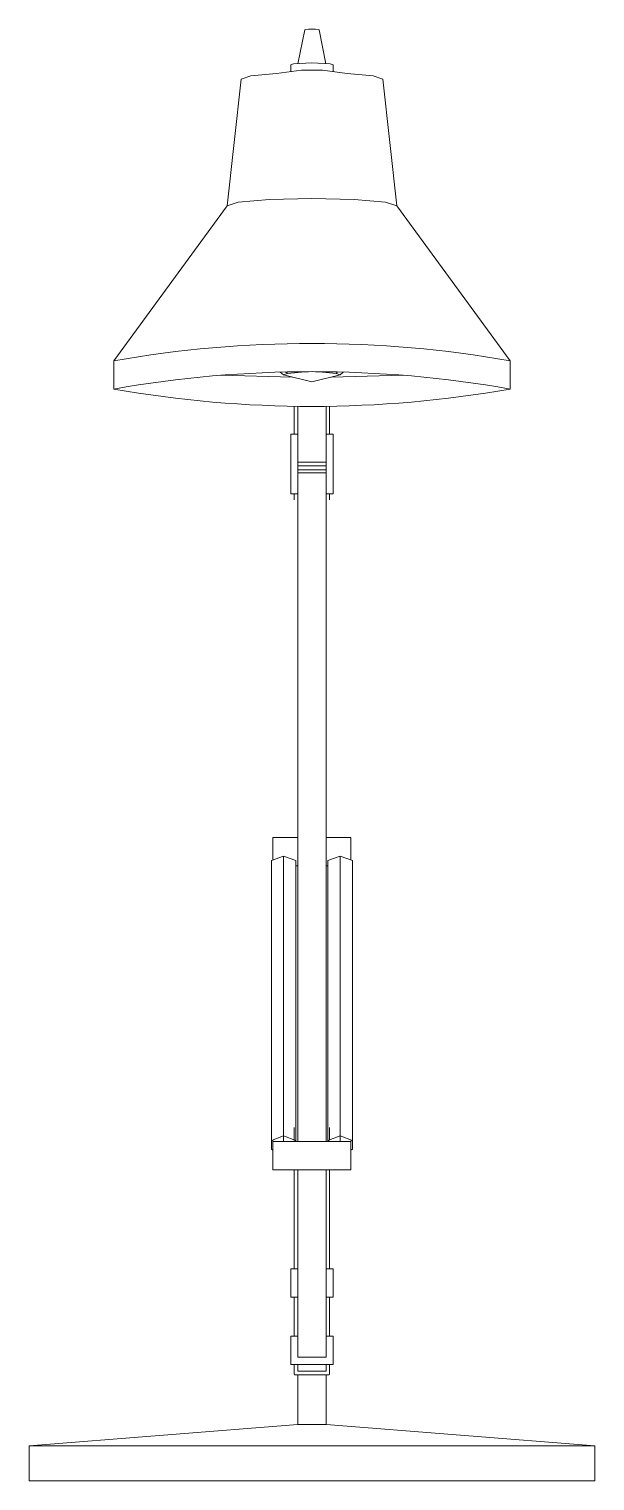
# Model space of a CAD drawing. Header units: millimetres. Extents: x -100 to 100, y 0 to 516.
import ezdxf

# ---------------------------------------------------------------- set-up
doc = ezdxf.new("R2010")
doc.units = ezdxf.units.MM
doc.layers.add('ceco.net 178', color=7, linetype='Continuous', lineweight=5)

msp = doc.modelspace()

# ---------------------------------------------------------------- linework, layer by layer
at = {"layer": 'ceco.net 178', "lineweight": 9}
for p, q in [((-1.26, 515.54), (-2.25, 515.42)), ((-1.26, 515.54), (1.26, 515.54)), ((1.26, 515.54), (2.16, 515.42)), ((-5.04, 503.21), (-2.52, 515.3)), ((-2.52, 515.3), (-2.25, 515.42)), ((2.16, 515.42), (2.52, 515.3)), ((2.52, 515.3), (4.95, 503.21)), ((-12.59, 499.71), (-3.78, 500.91)), ((-6.56, 503.13), (-7.55, 502.83)), ((-7.55, 502.83), (-7.55, 500.39)), ((0, 503.49), (-6.56, 503.13)), ((-3.78, 500.91), (0, 500.97)), ((6.47, 503.13), (0, 503.49)), ((0, 500.97), (3.78, 500.91)), ((3.78, 500.91), (12.5, 499.71)), ((6.47, 503.13), (7.46, 502.83)), ((7.46, 502.83), (7.46, 500.4)), ((-25.18, 497.79), (-30.13, 452.77)), ((-21.76, 498.93), (-25.18, 497.79)), ((-21.76, 498.93), (-12.59, 499.71)), ((21.67, 498.93), (12.5, 499.71)), ((25.09, 497.79), (21.67, 498.93)), ((30.13, 452.77), (25.09, 497.79)), ((-30.13, 452.77), (-26.17, 454.08)), ((-15.11, 455.04), (-26.17, 454.08)), ((-15.11, 455.04), (0, 455.4)), ((0, 455.4), (15.02, 455.04)), ((15.02, 455.04), (26.08, 454.08)), ((26.08, 454.08), (30.13, 452.77)), ((-30.13, 452.77), (-70.32, 397.73)), ((70.32, 397.73), (30.13, 452.77)), ((-70.32, 387.72), (-70.32, 397.73)), ((70.32, 387.72), (70.32, 397.73)), ((-6.9, 391.96), (-32.34, 392.59)), ((-10.07, 392.75), (-11.25, 393.73)), ((-8.72, 393.17), (-10.07, 392.75)), ((0, 390.23), (-10.07, 392.75)), ((-8.72, 393.17), (-9.41, 393.78)), ((-8.72, 393.17), (-5.04, 393.53)), ((9.98, 392.75), (0, 390.23)), ((5.04, 393.53), (5.04, 393.53)), ((5.04, 393.53), (8.63, 393.17)), ((32.34, 392.59), (6.85, 391.96)), ((8.63, 393.17), (9.1, 393.79)), ((8.63, 393.17), (9.98, 392.75)), ((9.98, 392.75), (11.02, 393.74)), ((-6.3, 381.59), (-6.3, 371.65)), ((-5.04, 381.57), (-5.04, 120.51)), ((5.04, 120.51), (5.04, 381.57)), ((6.21, 381.59), (6.21, 371.65)), ((-7.55, 350.49), (-7.55, 371.65)), ((-5.04, 371.65), (-7.55, 371.65)), ((-5.04, 371.47), (-5.04, 371.65)), ((5.04, 371.47), (5.04, 371.65)), ((5.04, 371.65), (7.46, 371.65)), ((7.46, 350.49), (7.46, 371.65)), ((-7.55, 361.76), (-7.55, 361.58)), ((5.04, 361.76), (-5.04, 361.76)), ((7.46, 361.58), (7.46, 361.76)), ((-5.04, 360.5), (-5.04, 360.32)), ((5.04, 360.44), (-5.04, 360.44)), ((-5.04, 359.06), (5.04, 359.06)), ((5.04, 357.98), (-5.04, 357.98)), ((7.46, 360.32), (7.46, 360.5)), ((-7.55, 350.67), (-7.55, 350.49)), ((5.04, 350.49), (5.04, 350.67)), ((-7.55, 350.49), (-5.04, 350.49)), ((-6.3, 350.49), (-6.3, 348.39)), ((7.46, 350.49), (5.04, 350.49)), ((6.21, 350.49), (6.21, 348.39)), ((-13.85, 220.45), (-13.85, 228.48)), ((-13.85, 228.48), (-5.04, 228.48)), ((-5.04, 228.48), (-5.04, 228.3)), ((13.76, 228.48), (5.04, 228.48)), ((5.04, 228.48), (5.04, 228.3)), ((13.76, 220.45), (13.76, 228.48)), ((-10.07, 221.89), (-14.39, 220.27)), ((-5.76, 220.27), (-10.07, 221.89)), ((-10.07, 120.51), (-10.07, 221.89)), ((9.98, 221.89), (5.67, 220.27)), ((14.39, 220.27), (9.98, 221.89)), ((9.98, 221.89), (9.98, 120.51)), ((-14.39, 220.27), (-14.39, 117.69)), ((-5.76, 120.51), (-5.76, 220.27)), ((-5.76, 218.65), (-5.76, 218.47)), ((-5.76, 218.47), (-5.04, 218.47)), ((5.04, 218.47), (5.67, 218.47)), ((5.67, 220.27), (5.67, 120.51)), ((5.67, 218.47), (5.67, 218.65)), ((14.39, 117.69), (14.39, 220.27)), ((-6.3, 125.54), (-6.3, 121.14)), ((6.21, 121.14), (6.21, 125.54)), ((-14.39, 120.93), (-10.07, 122.6)), ((-14.39, 120.93), (-13.31, 120.51)), ((-13.85, 110.49), (-13.85, 120.51)), ((13.76, 120.51), (-13.85, 120.51)), ((-10.07, 122.6), (-5.76, 120.93)), ((-5.76, 120.93), (-6.92, 120.51)), ((-6.3, 120.73), (-6.3, 120.51)), ((5.67, 120.93), (9.98, 122.6)), ((5.67, 120.93), (6.74, 120.51)), ((6.21, 120.51), (6.21, 120.72)), ((9.98, 122.6), (14.39, 120.93)), ((14.39, 120.93), (13.22, 120.51)), ((13.76, 120.51), (13.76, 110.49)), ((13.76, 120.33), (13.76, 120.51)), ((-13.85, 117.87), (-14.39, 117.69)), ((-14.39, 117.69), (-13.85, 117.45)), ((13.76, 117.87), (14.39, 117.69)), ((13.76, 117.45), (14.39, 117.69)), ((-13.85, 110.49), (-13.85, 110.61)), ((13.76, 110.49), (-13.85, 110.49)), ((-6.3, 110.49), (-6.3, 75.3)), ((-5.04, 44.01), (-5.04, 110.49)), ((5.04, 110.49), (5.04, 44.01)), ((6.21, 75.3), (6.21, 110.49)), ((-7.55, 65.29), (-7.55, 75.3)), ((-7.55, 75.3), (-5.04, 75.3)), ((-5.04, 75.3), (-5.04, 75.12)), ((7.46, 75.3), (5.04, 75.3)), ((5.04, 75.3), (5.04, 75.12)), ((7.46, 65.29), (7.46, 75.3)), ((-5.04, 65.29), (-7.55, 65.29)), ((-6.3, 65.29), (-6.3, 51.44)), ((5.04, 65.29), (7.46, 65.29)), ((6.21, 51.44), (6.21, 65.29)), ((7.46, 65.47), (7.46, 65.29)), ((-7.55, 41.37), (-7.55, 51.44)), ((-7.55, 51.44), (-5.04, 51.44)), ((-5.04, 51.44), (-5.04, 51.26)), ((5.04, 51.26), (5.04, 51.44)), ((5.04, 51.44), (7.46, 51.44)), ((7.46, 51.44), (7.46, 41.37)), ((-7.55, 41.37), (-7.55, 41.55)), ((7.46, 41.37), (-7.55, 41.37)), ((-6.3, 41.37), (-6.3, 37.96)), ((-5.04, 44.01), (5.04, 44.01)), ((-5.04, 38.97), (-5.04, 41.37)), ((5.04, 41.37), (5.04, 38.97)), ((6.21, 37.96), (6.21, 41.37)), ((5.89, 37.65), (-5.98, 37.65)), ((5.04, 38.97), (-5.04, 38.97)), ((-5.04, 37.65), (-5.04, 20.08)), ((5.04, 20.08), (5.04, 37.65)), ((-100.45, 12.53), (-5.04, 20.08)), ((-5.04, 20.08), (5.04, 20.08)), ((5.04, 20.08), (100.45, 12.53)), ((-100.45, 0), (-100.45, 12.53)), ((-100.45, 12.53), (100.45, 12.53)), ((100.45, 12.53), (100.45, 0)), ((100.45, 0), (-100.45, 0))]:
    msp.add_line(p, q, dxfattribs=at)
at = {"layer": 'ceco.net 178'}
for centre, radius, start, end in [((0, 0.37), 403.53, 79.9636, 100.0364), ((0, -9.64), 403.53, 79.9636, 100.0364), ((0, 358.46), 35.43, 81.8288, 98.1712), ((0, 785.07), 403.53, 259.9636, 280.0364)]:
    msp.add_arc(centre, radius, start, end, dxfattribs=at)
at = {"layer": 'ceco.net 178', "lineweight": 9}
for centre, start, end in [((-5.98, 37.96), 180, 270), ((5.89, 37.96), 270, 0)]:
    msp.add_arc(centre, 0.314, start, end, dxfattribs=at)

doc.saveas('drawing.dxf')
